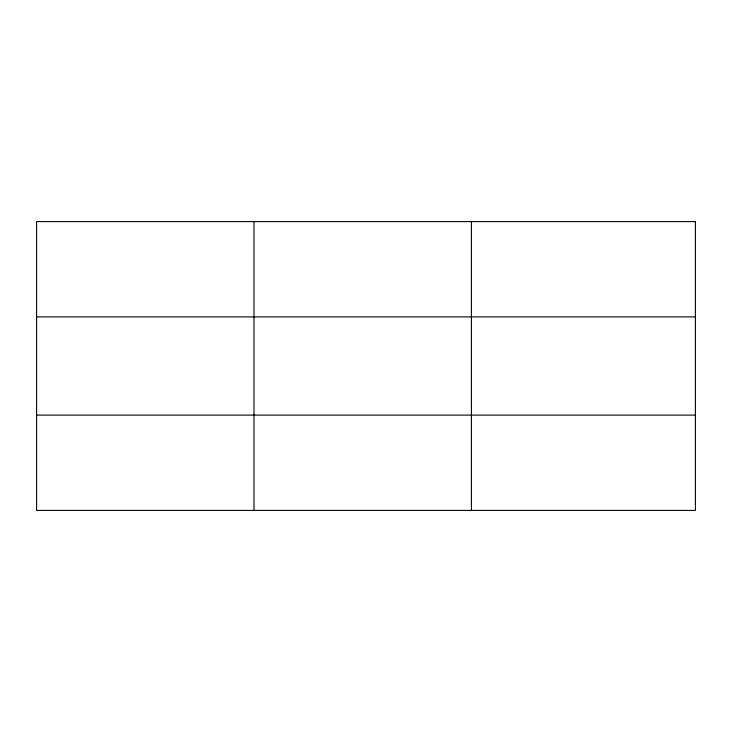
<?xml version="1.0" encoding="UTF-8"?>
<svg xmlns="http://www.w3.org/2000/svg" width="732" height="732" viewBox="0 0 732 732"><rect width="100%" height="100%" fill="white"/><g stroke="black" fill="none" stroke-linecap="round" stroke-linejoin="round"><path stroke-width="1.1" d="M254.004 510.414L254.004 221.586M471.408 510.414L471.408 221.586M36.6 316.901L695.4 316.901M36.6 415.099L695.4 415.099M695.4 221.586L695.4 510.414L36.6 510.414L36.6 221.586L695.4 221.586"/></g></svg>
